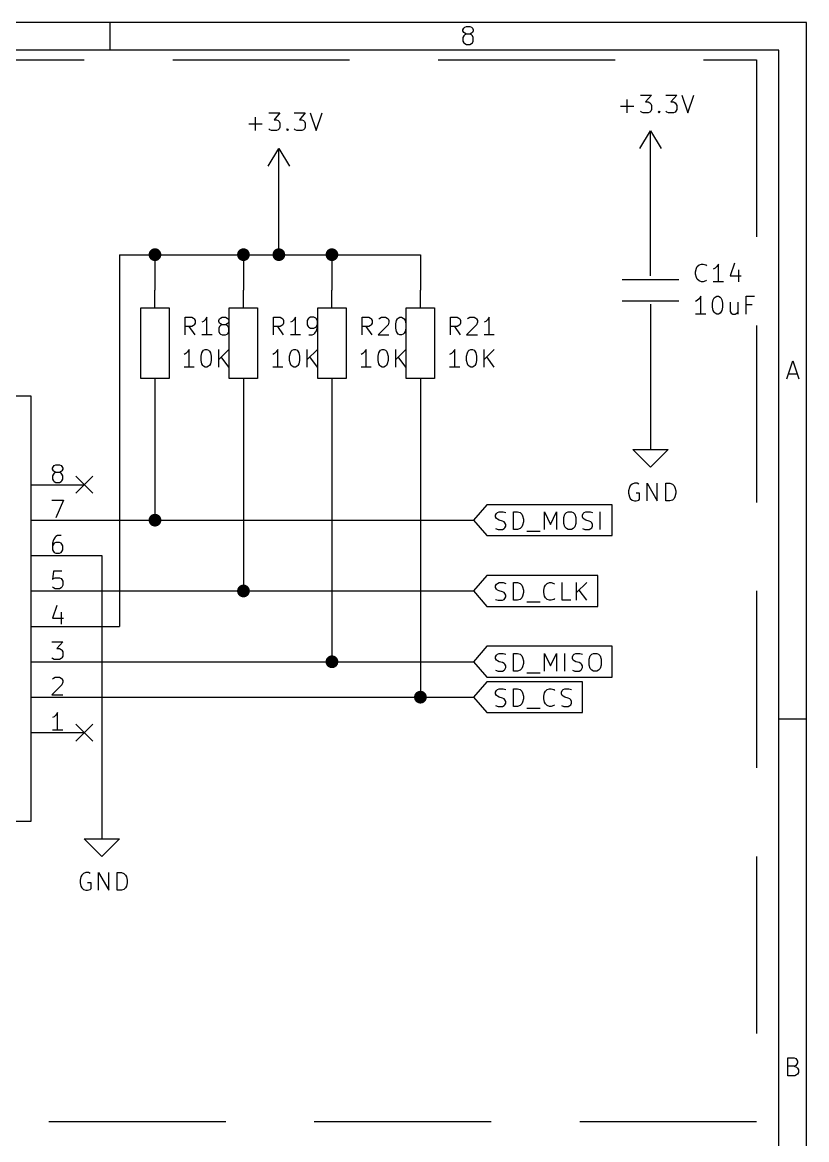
# Model space of a CAD drawing. Extents: x 0.4 to 16.1, y -11.3 to -0.4.
# Drawn here: x 13.925 to 16.141, y -3.55 to -0.394 of the extents above; entities that cross this region are included whole.
import ezdxf

# ---------------------------------------------------------------- set-up
doc = ezdxf.new("R2010")
doc.units = 0
doc.header["$MEASUREMENT"] = 0
doc.linetypes.add('DASHED', pattern=[0.75, 0.5, -0.25])
for name, color, linetype in [('BLUE4', 5, 'CONTINUOUS'), ('BROWN2', 54, 'CONTINUOUS'), ('CYAN2', 4, 'CONTINUOUS'), ('MAGENTA2', 6, 'CONTINUOUS'), ('MAGENTA3', 221, 'CONTINUOUS'), ('RED3', 11, 'CONTINUOUS')]:
    doc.layers.add(name, color=color, linetype=linetype)

msp = doc.modelspace()

# ---------------------------------------------------------------- linework, layer by layer
at = {"layer": 'BLUE4', "linetype": 'CONTINUOUS'}
for p, q in [((14.0107, -1.65314), (14.0131, -1.64838)), ((14.0107, -1.65552), (14.0107, -1.65314)), ((14.0131, -1.66028), (14.0107, -1.65552)), ((14.0131, -1.66981), (14.0107, -1.67457)), ((14.0131, -1.64838), (14.0155, -1.646)), ((14.0155, -1.66267), (14.0131, -1.66028)), ((14.0155, -1.66743), (14.0131, -1.66981)), ((14.0155, -1.646), (14.0202, -1.64362)), ((14.0202, -1.66505), (14.0155, -1.66267)), ((14.0202, -1.66505), (14.0155, -1.66743)), ((14.0202, -1.64362), (14.0298, -1.64362)), ((14.0298, -1.66505), (14.0202, -1.66505)), ((14.0298, -1.64362), (14.0345, -1.646)), ((14.0345, -1.66267), (14.0298, -1.66505)), ((14.0345, -1.66743), (14.0298, -1.66505)), ((14.0345, -1.646), (14.0369, -1.64838)), ((14.0369, -1.66028), (14.0345, -1.66267)), ((14.0369, -1.66981), (14.0345, -1.66743)), ((14.0369, -1.64838), (14.0393, -1.65314)), ((14.0393, -1.65552), (14.0369, -1.66028)), ((14.0393, -1.67457), (14.0369, -1.66981)), ((14.0393, -1.65314), (14.0393, -1.65552)), ((14.0107, -1.67457), (14.0107, -1.68409)), ((14.0107, -1.68409), (14.0131, -1.68885)), ((14.0131, -1.68885), (14.0155, -1.69124)), ((14.0155, -1.69124), (14.0202, -1.69362)), ((14.0202, -1.69362), (14.0298, -1.69362)), ((14.0298, -1.69362), (14.0345, -1.69124)), ((14.0345, -1.69124), (14.0369, -1.68885)), ((14.0369, -1.68885), (14.0393, -1.68409)), ((14.0393, -1.68409), (14.0393, -1.67457)), ((14.0083, -1.74362), (14.0417, -1.74362)), ((14.0417, -1.74362), (14.0202, -1.79362)), ((14.0131, -1.85552), (14.0107, -1.86505)), ((14.0179, -1.84838), (14.0131, -1.85552)), ((14.0202, -1.846), (14.0179, -1.84838)), ((14.025, -1.84362), (14.0202, -1.846)), ((14.0345, -1.84362), (14.025, -1.84362)), ((14.0107, -1.86505), (14.0107, -1.88409)), ((14.0131, -1.86743), (14.0107, -1.87219)), ((14.0107, -1.88409), (14.0131, -1.88885)), ((14.0155, -1.86505), (14.0131, -1.86743)), ((14.0131, -1.88885), (14.0155, -1.89124)), ((14.0202, -1.86267), (14.0155, -1.86505)), ((14.0155, -1.89124), (14.0202, -1.89362)), ((14.0298, -1.86267), (14.0202, -1.86267)), ((14.0202, -1.89362), (14.0298, -1.89362)), ((14.0345, -1.86505), (14.0298, -1.86267)), ((14.0298, -1.89362), (14.0345, -1.89124)), ((14.0369, -1.86743), (14.0345, -1.86505)), ((14.0345, -1.89124), (14.0369, -1.88885)), ((14.0393, -1.87219), (14.0369, -1.86743)), ((14.0369, -1.88885), (14.0393, -1.88409)), ((14.0393, -1.88409), (14.0393, -1.87219)), ((14.0131, -1.94362), (14.0107, -1.96743)), ((14.0369, -1.94362), (14.0131, -1.94362)), ((14.0107, -1.96743), (14.0131, -1.96505)), ((14.0131, -1.96505), (14.0179, -1.96267)), ((14.0179, -1.96267), (14.0298, -1.96267)), ((14.0298, -1.96267), (14.0345, -1.96505)), ((14.0345, -1.96505), (14.0369, -1.96743)), ((14.0369, -1.96743), (14.0393, -1.97219)), ((14.0393, -1.98409), (14.0369, -1.98885)), ((14.0393, -1.97219), (14.0393, -1.98409)), ((14.0131, -1.99124), (14.0107, -1.98885)), ((14.0179, -1.99362), (14.0131, -1.99124)), ((14.0298, -1.99362), (14.0179, -1.99362)), ((14.0345, -1.99124), (14.0298, -1.99362)), ((14.0369, -1.98885), (14.0345, -1.99124)), ((14.0226, -2.04124), (14.0107, -2.07695)), ((14.0107, -2.07695), (14.0417, -2.07695)), ((14.0345, -2.06028), (14.0345, -2.09362)), ((14.0083, -2.14362), (14.0393, -2.14362)), ((14.0393, -2.14362), (14.0226, -2.16267)), ((14.0226, -2.16267), (14.0298, -2.16267)), ((14.0298, -2.16267), (14.0345, -2.16505)), ((14.0345, -2.16505), (14.0369, -2.16743)), ((14.0369, -2.16743), (14.0393, -2.17219)), ((14.0393, -2.17219), (14.0393, -2.18409)), ((14.0107, -2.19124), (14.0083, -2.18885)), ((14.0155, -2.19362), (14.0107, -2.19124)), ((14.0298, -2.19362), (14.0155, -2.19362)), ((14.0345, -2.19124), (14.0298, -2.19362)), ((14.0369, -2.18885), (14.0345, -2.19124)), ((14.0393, -2.18409), (14.0369, -2.18885)), ((14.0369, -2.26505), (14.0083, -2.29362)), ((14.0107, -2.24838), (14.0131, -2.246)), ((14.0131, -2.246), (14.0179, -2.24362)), ((14.0179, -2.24362), (14.0298, -2.24362)), ((14.0298, -2.24362), (14.0345, -2.246)), ((14.0345, -2.246), (14.0369, -2.24838)), ((14.0369, -2.24838), (14.0393, -2.25314)), ((14.0393, -2.2579), (14.0369, -2.26505)), ((14.0393, -2.25314), (14.0393, -2.2579)), ((14.0083, -2.29362), (14.0393, -2.29362)), ((14.0155, -2.35552), (14.0107, -2.3579)), ((14.0202, -2.35076), (14.0155, -2.35552)), ((14.025, -2.34362), (14.0202, -2.35076)), ((14.025, -2.39362), (14.025, -2.34362)), ((14.0393, -2.39362), (14.0107, -2.39362))]:
    msp.add_line(p, q, dxfattribs=at)
at = {"layer": 'BROWN2', "linetype": 'CONTINUOUS'}
for p, q in [((16.1413, -0.3937), (0.3937, -0.3937)), ((14.1732, -0.47244), (14.1732, -0.3937)), ((15.1702, -0.41479), (15.1726, -0.40992)), ((15.1726, -0.40992), (15.1751, -0.40748)), ((15.1751, -0.40748), (15.1799, -0.40504)), ((15.1799, -0.40504), (15.1897, -0.40504)), ((15.1897, -0.40504), (15.1946, -0.40748)), ((15.1946, -0.40748), (15.197, -0.40992)), ((15.197, -0.40992), (15.1994, -0.41479)), ((16.1413, -11.2993), (16.1413, -0.3937)), ((15.1702, -0.41723), (15.1702, -0.41479)), ((15.1726, -0.4221), (15.1702, -0.41723)), ((15.1726, -0.43185), (15.1702, -0.43672)), ((15.1702, -0.43672), (15.1702, -0.44647)), ((15.1751, -0.42454), (15.1726, -0.4221)), ((15.1751, -0.42941), (15.1726, -0.43185)), ((15.1799, -0.42698), (15.1751, -0.42454)), ((15.1799, -0.42698), (15.1751, -0.42941)), ((15.1897, -0.42698), (15.1799, -0.42698)), ((15.1946, -0.42454), (15.1897, -0.42698)), ((15.1946, -0.42941), (15.1897, -0.42698)), ((15.197, -0.4221), (15.1946, -0.42454)), ((15.197, -0.43185), (15.1946, -0.42941)), ((15.1994, -0.41723), (15.197, -0.4221)), ((15.1994, -0.43672), (15.197, -0.43185)), ((15.1994, -0.41479), (15.1994, -0.41723)), ((15.1994, -0.44647), (15.1994, -0.43672)), ((16.0626, -0.47244), (0.47244, -0.47244)), ((15.1702, -0.44647), (15.1726, -0.45135)), ((15.1726, -0.45135), (15.1751, -0.45378)), ((15.1751, -0.45378), (15.1799, -0.45622)), ((15.1799, -0.45622), (15.1897, -0.45622)), ((15.1897, -0.45622), (15.1946, -0.45378)), ((15.1946, -0.45378), (15.197, -0.45135)), ((15.197, -0.45135), (15.1994, -0.44647)), ((16.0626, -11.2206), (16.0626, -0.47244)), ((15.67, -0.75), (15.7, -0.7)), ((15.7, -0.8), (15.7, -0.7)), ((15.7, -0.7), (15.73, -0.75)), ((14.62, -0.8), (14.65, -0.75)), ((14.65, -0.85), (14.65, -0.75)), ((14.65, -0.75), (14.68, -0.8)), ((15.7, -1.11), (15.7, -1)), ((15.62, -1.12), (15.78, -1.12)), ((14.3, -1.2), (14.3, -1.15)), ((14.55, -1.2), (14.55, -1.15)), ((14.8, -1.2), (14.8, -1.15)), ((15.05, -1.2), (15.05, -1.15)), ((15.62, -1.18), (15.78, -1.18)), ((15.7, -1.19), (15.7, -1.3)), ((14.26, -1.4), (14.26, -1.2)), ((14.26, -1.2), (14.34, -1.2)), ((14.34, -1.2), (14.34, -1.4)), ((14.51, -1.4), (14.51, -1.2)), ((14.51, -1.2), (14.59, -1.2)), ((14.59, -1.2), (14.59, -1.4)), ((14.76, -1.4), (14.76, -1.2)), ((14.76, -1.2), (14.84, -1.2)), ((14.84, -1.2), (14.84, -1.4)), ((15.01, -1.4), (15.01, -1.2)), ((15.01, -1.2), (15.09, -1.2)), ((15.09, -1.2), (15.09, -1.4)), ((16.0849, -1.4011), (16.1019, -1.34992)), ((16.1019, -1.34992), (16.119, -1.4011)), ((16.0897, -1.38648), (16.1141, -1.38648)), ((14.34, -1.4), (14.26, -1.4)), ((14.3, -1.4), (14.3, -1.45)), ((14.59, -1.4), (14.51, -1.4)), ((14.55, -1.4), (14.55, -1.45)), ((14.84, -1.4), (14.76, -1.4)), ((14.8, -1.4), (14.8, -1.45)), ((15.09, -1.4), (15.01, -1.4)), ((15.05, -1.4), (15.05, -1.45)), ((13.95, -1.45), (12.55, -1.45)), ((13.95, -2.65), (13.95, -1.45)), ((15.7, -1.55), (15.7, -1.6)), ((15.7, -1.65), (15.65, -1.6)), ((15.65, -1.6), (15.7, -1.6)), ((15.7, -1.6), (15.75, -1.6)), ((15.75, -1.6), (15.7, -1.65)), ((13.95, -1.7), (14.1, -1.7)), ((15.2375, -1.75624), (15.2, -1.8)), ((15.5917, -1.75624), (15.2375, -1.75624)), ((15.5917, -1.8), (15.5917, -1.75624)), ((15.2626, -1.78572), (15.265, -1.78095)), ((15.2626, -1.79048), (15.2626, -1.78572)), ((15.265, -1.79524), (15.2626, -1.79048)), ((15.265, -1.78095), (15.2674, -1.77857)), ((15.2674, -1.79762), (15.265, -1.79524)), ((15.2674, -1.77857), (15.2722, -1.77619)), ((15.2722, -1.8), (15.2674, -1.79762)), ((15.2722, -1.77619), (15.2841, -1.77619)), ((15.2841, -1.77619), (15.2912, -1.77857)), ((15.3126, -1.82619), (15.3126, -1.77619)), ((15.3126, -1.77619), (15.3246, -1.77619)), ((15.3246, -1.77619), (15.3317, -1.77857)), ((15.3317, -1.77857), (15.3365, -1.78333)), ((15.3365, -1.78333), (15.3388, -1.7881)), ((15.3388, -1.7881), (15.3412, -1.79762)), ((15.3412, -1.79762), (15.3412, -1.80476)), ((15.4007, -1.82619), (15.4007, -1.77619)), ((15.4007, -1.77619), (15.4174, -1.81191)), ((15.4174, -1.81191), (15.4341, -1.77619)), ((15.4341, -1.77619), (15.4341, -1.82619)), ((15.4555, -1.79286), (15.4579, -1.78333)), ((15.4555, -1.80952), (15.4555, -1.79286)), ((15.4579, -1.78333), (15.4626, -1.77857)), ((15.4626, -1.77857), (15.4674, -1.77619)), ((15.4674, -1.77619), (15.4769, -1.77619)), ((15.4769, -1.77619), (15.4817, -1.77857)), ((15.4817, -1.77857), (15.4865, -1.78333)), ((15.4865, -1.78333), (15.4888, -1.79286)), ((15.4888, -1.79286), (15.4888, -1.80952)), ((15.5079, -1.78572), (15.5103, -1.78095)), ((15.5079, -1.79048), (15.5079, -1.78572)), ((15.5103, -1.79524), (15.5079, -1.79048)), ((15.5103, -1.78095), (15.5126, -1.77857)), ((15.5126, -1.79762), (15.5103, -1.79524)), ((15.5126, -1.77857), (15.5174, -1.77619)), ((15.5174, -1.8), (15.5126, -1.79762)), ((15.5174, -1.77619), (15.5293, -1.77619)), ((15.5293, -1.77619), (15.5365, -1.77857)), ((15.5579, -1.82619), (15.5579, -1.77619)), ((13.95, -1.8), (14.1, -1.8)), ((15.2, -1.8), (15.2375, -1.84376)), ((15.2626, -1.82381), (15.2698, -1.82619)), ((15.2698, -1.82619), (15.2817, -1.82619)), ((15.2817, -1.80238), (15.2722, -1.8)), ((15.2865, -1.80476), (15.2817, -1.80238)), ((15.2817, -1.82619), (15.2865, -1.82381)), ((15.2888, -1.80715), (15.2865, -1.80476)), ((15.2865, -1.82381), (15.2888, -1.82143)), ((15.2912, -1.81191), (15.2888, -1.80715)), ((15.2888, -1.82143), (15.2912, -1.81667)), ((15.2912, -1.81667), (15.2912, -1.81191)), ((15.3246, -1.82619), (15.3126, -1.82619)), ((15.3317, -1.82381), (15.3246, -1.82619)), ((15.3365, -1.81905), (15.3317, -1.82381)), ((15.3388, -1.81429), (15.3365, -1.81905)), ((15.3412, -1.80476), (15.3388, -1.81429)), ((15.4579, -1.81905), (15.4555, -1.80952)), ((15.4626, -1.82381), (15.4579, -1.81905)), ((15.4674, -1.82619), (15.4626, -1.82381)), ((15.4769, -1.82619), (15.4674, -1.82619)), ((15.4817, -1.82381), (15.4769, -1.82619)), ((15.4865, -1.81905), (15.4817, -1.82381)), ((15.4888, -1.80952), (15.4865, -1.81905)), ((15.5079, -1.82381), (15.515, -1.82619)), ((15.515, -1.82619), (15.5269, -1.82619)), ((15.5269, -1.80238), (15.5174, -1.8)), ((15.5317, -1.80476), (15.5269, -1.80238)), ((15.5269, -1.82619), (15.5317, -1.82381)), ((15.5341, -1.80715), (15.5317, -1.80476)), ((15.5317, -1.82381), (15.5341, -1.82143)), ((15.5365, -1.81191), (15.5341, -1.80715)), ((15.5341, -1.82143), (15.5365, -1.81667)), ((15.5365, -1.81667), (15.5365, -1.81191)), ((15.5917, -1.84376), (15.5917, -1.8)), ((15.2375, -1.84376), (15.5917, -1.84376)), ((15.3507, -1.83095), (15.3888, -1.83095)), ((13.95, -1.9), (14.1, -1.9)), ((15.2375, -1.95624), (15.2, -2)), ((15.5512, -1.95624), (15.2375, -1.95624)), ((15.5512, -2), (15.5512, -1.95624)), ((15.2626, -1.98572), (15.265, -1.98095)), ((15.2626, -1.99048), (15.2626, -1.98572)), ((15.265, -1.98095), (15.2674, -1.97857)), ((15.2674, -1.97857), (15.2722, -1.97619)), ((15.2722, -1.97619), (15.2841, -1.97619)), ((15.2841, -1.97619), (15.2912, -1.97857)), ((15.3126, -2.02619), (15.3126, -1.97619)), ((15.3126, -1.97619), (15.3246, -1.97619)), ((15.3246, -1.97619), (15.3317, -1.97857)), ((15.3317, -1.97857), (15.3365, -1.98333)), ((15.3365, -1.98333), (15.3388, -1.9881)), ((15.3388, -1.9881), (15.3412, -1.99762)), ((15.3984, -1.99762), (15.4007, -1.9881)), ((15.4007, -1.9881), (15.4031, -1.98333)), ((15.4031, -1.98333), (15.4079, -1.97857)), ((15.4079, -1.97857), (15.415, -1.97619)), ((15.415, -1.97619), (15.4198, -1.97619)), ((15.4198, -1.97619), (15.4269, -1.97857)), ((15.4269, -1.97857), (15.4293, -1.98095)), ((15.4507, -2.02619), (15.4507, -1.97619)), ((15.4912, -2.02619), (15.4912, -1.97619)), ((15.5198, -1.97619), (15.4912, -2.00476)), ((13.95, -2), (14.1, -2)), ((15.2, -2), (15.2375, -2.04376)), ((15.265, -1.99524), (15.2626, -1.99048)), ((15.2674, -1.99762), (15.265, -1.99524)), ((15.2722, -2), (15.2674, -1.99762)), ((15.2817, -2.00238), (15.2722, -2)), ((15.2865, -2.00476), (15.2817, -2.00238)), ((15.2888, -2.00715), (15.2865, -2.00476)), ((15.2912, -2.01191), (15.2888, -2.00715)), ((15.2888, -2.02143), (15.2912, -2.01667)), ((15.2912, -2.01667), (15.2912, -2.01191)), ((15.3365, -2.01905), (15.3317, -2.02381)), ((15.3388, -2.01429), (15.3365, -2.01905)), ((15.3412, -2.00476), (15.3388, -2.01429)), ((15.3412, -1.99762), (15.3412, -2.00476)), ((15.3984, -2.00476), (15.3984, -1.99762)), ((15.4007, -2.01429), (15.3984, -2.00476)), ((15.4031, -2.01905), (15.4007, -2.01429)), ((15.4079, -2.02381), (15.4031, -2.01905)), ((15.5198, -2.02619), (15.4984, -1.99762)), ((15.5512, -2.04376), (15.5512, -2)), ((15.2375, -2.04376), (15.5512, -2.04376)), ((15.2626, -2.02381), (15.2698, -2.02619)), ((15.2698, -2.02619), (15.2817, -2.02619)), ((15.2817, -2.02619), (15.2865, -2.02381)), ((15.2865, -2.02381), (15.2888, -2.02143)), ((15.3246, -2.02619), (15.3126, -2.02619)), ((15.3317, -2.02381), (15.3246, -2.02619)), ((15.3507, -2.03095), (15.3888, -2.03095)), ((15.415, -2.02619), (15.4079, -2.02381)), ((15.4198, -2.02619), (15.415, -2.02619)), ((15.4269, -2.02381), (15.4198, -2.02619)), ((15.4293, -2.02143), (15.4269, -2.02381)), ((15.4746, -2.02619), (15.4507, -2.02619)), ((13.95, -2.1), (14.1, -2.1)), ((15.2375, -2.15624), (15.2, -2.2)), ((15.5917, -2.15624), (15.2375, -2.15624)), ((15.2674, -2.17857), (15.2722, -2.17619)), ((15.2722, -2.17619), (15.2841, -2.17619)), ((15.2841, -2.17619), (15.2912, -2.17857)), ((15.3126, -2.22619), (15.3126, -2.17619)), ((15.3126, -2.17619), (15.3246, -2.17619)), ((15.3246, -2.17619), (15.3317, -2.17857)), ((15.4007, -2.22619), (15.4007, -2.17619)), ((15.4007, -2.17619), (15.4174, -2.21191)), ((15.4174, -2.21191), (15.4341, -2.17619)), ((15.4341, -2.17619), (15.4341, -2.22619)), ((15.4579, -2.22619), (15.4579, -2.17619)), ((15.4841, -2.17857), (15.4888, -2.17619)), ((15.4888, -2.17619), (15.5007, -2.17619)), ((15.5007, -2.17619), (15.5079, -2.17857)), ((15.5341, -2.17857), (15.5388, -2.17619)), ((15.5388, -2.17619), (15.5484, -2.17619)), ((15.5484, -2.17619), (15.5531, -2.17857)), ((15.5917, -2.2), (15.5917, -2.15624)), ((13.95, -2.2), (14.1, -2.2)), ((15.2, -2.2), (15.2375, -2.24376)), ((15.2626, -2.18572), (15.265, -2.18095)), ((15.2626, -2.19048), (15.2626, -2.18572)), ((15.265, -2.19524), (15.2626, -2.19048)), ((15.265, -2.18095), (15.2674, -2.17857)), ((15.2674, -2.19762), (15.265, -2.19524)), ((15.2722, -2.2), (15.2674, -2.19762)), ((15.2817, -2.20238), (15.2722, -2.2)), ((15.2865, -2.20476), (15.2817, -2.20238)), ((15.2888, -2.20715), (15.2865, -2.20476)), ((15.2912, -2.21191), (15.2888, -2.20715)), ((15.3317, -2.17857), (15.3365, -2.18333)), ((15.3365, -2.18333), (15.3388, -2.1881)), ((15.3388, -2.1881), (15.3412, -2.19762)), ((15.3412, -2.20476), (15.3388, -2.21429)), ((15.3412, -2.19762), (15.3412, -2.20476)), ((15.4793, -2.18572), (15.4817, -2.18095)), ((15.4793, -2.19048), (15.4793, -2.18572)), ((15.4817, -2.19524), (15.4793, -2.19048)), ((15.4817, -2.18095), (15.4841, -2.17857)), ((15.4841, -2.19762), (15.4817, -2.19524)), ((15.4888, -2.2), (15.4841, -2.19762)), ((15.4984, -2.20238), (15.4888, -2.2)), ((15.5031, -2.20476), (15.4984, -2.20238)), ((15.5055, -2.20715), (15.5031, -2.20476)), ((15.5079, -2.21191), (15.5055, -2.20715)), ((15.5269, -2.19286), (15.5293, -2.18333)), ((15.5269, -2.20952), (15.5269, -2.19286)), ((15.5293, -2.18333), (15.5341, -2.17857)), ((15.5531, -2.17857), (15.5579, -2.18333)), ((15.5579, -2.18333), (15.5603, -2.19286)), ((15.5603, -2.19286), (15.5603, -2.20952)), ((15.5917, -2.24376), (15.5917, -2.2)), ((15.2626, -2.22381), (15.2698, -2.22619)), ((15.2698, -2.22619), (15.2817, -2.22619)), ((15.2817, -2.22619), (15.2865, -2.22381)), ((15.2865, -2.22381), (15.2888, -2.22143)), ((15.2888, -2.22143), (15.2912, -2.21667)), ((15.2912, -2.21667), (15.2912, -2.21191)), ((15.3246, -2.22619), (15.3126, -2.22619)), ((15.3317, -2.22381), (15.3246, -2.22619)), ((15.3365, -2.21905), (15.3317, -2.22381)), ((15.3388, -2.21429), (15.3365, -2.21905)), ((15.3507, -2.23095), (15.3888, -2.23095)), ((15.4793, -2.22381), (15.4865, -2.22619)), ((15.4865, -2.22619), (15.4984, -2.22619)), ((15.4984, -2.22619), (15.5031, -2.22381)), ((15.5031, -2.22381), (15.5055, -2.22143)), ((15.5055, -2.22143), (15.5079, -2.21667)), ((15.5079, -2.21667), (15.5079, -2.21191)), ((15.5293, -2.21905), (15.5269, -2.20952)), ((15.5341, -2.22381), (15.5293, -2.21905)), ((15.5388, -2.22619), (15.5341, -2.22381)), ((15.5484, -2.22619), (15.5388, -2.22619)), ((15.5531, -2.22381), (15.5484, -2.22619)), ((15.5579, -2.21905), (15.5531, -2.22381)), ((15.5603, -2.20952), (15.5579, -2.21905)), ((15.2375, -2.25624), (15.2, -2.3)), ((15.2375, -2.24376), (15.5917, -2.24376)), ((15.5084, -2.25624), (15.2375, -2.25624)), ((15.5084, -2.3), (15.5084, -2.25624)), ((13.95, -2.3), (14.1, -2.3)), ((15.2, -2.3), (15.2375, -2.34376)), ((15.2626, -2.28572), (15.265, -2.28095)), ((15.2626, -2.29048), (15.2626, -2.28572)), ((15.265, -2.29524), (15.2626, -2.29048)), ((15.265, -2.28095), (15.2674, -2.27857)), ((15.2674, -2.29762), (15.265, -2.29524)), ((15.2674, -2.27857), (15.2722, -2.27619)), ((15.2722, -2.3), (15.2674, -2.29762)), ((15.2722, -2.27619), (15.2841, -2.27619)), ((15.2817, -2.30238), (15.2722, -2.3)), ((15.2865, -2.30476), (15.2817, -2.30238)), ((15.2841, -2.27619), (15.2912, -2.27857)), ((15.3126, -2.32619), (15.3126, -2.27619)), ((15.3126, -2.27619), (15.3246, -2.27619)), ((15.3246, -2.27619), (15.3317, -2.27857)), ((15.3317, -2.27857), (15.3365, -2.28333)), ((15.3365, -2.28333), (15.3388, -2.2881)), ((15.3388, -2.2881), (15.3412, -2.29762)), ((15.3412, -2.29762), (15.3412, -2.30476)), ((15.3984, -2.29762), (15.4007, -2.2881)), ((15.3984, -2.30476), (15.3984, -2.29762)), ((15.4007, -2.2881), (15.4031, -2.28333)), ((15.4031, -2.28333), (15.4079, -2.27857)), ((15.4079, -2.27857), (15.415, -2.27619)), ((15.415, -2.27619), (15.4198, -2.27619)), ((15.4198, -2.27619), (15.4269, -2.27857)), ((15.4269, -2.27857), (15.4293, -2.28095)), ((15.4484, -2.28572), (15.4507, -2.28095)), ((15.4484, -2.29048), (15.4484, -2.28572)), ((15.4507, -2.29524), (15.4484, -2.29048)), ((15.4507, -2.28095), (15.4531, -2.27857)), ((15.4531, -2.29762), (15.4507, -2.29524)), ((15.4531, -2.27857), (15.4579, -2.27619)), ((15.4579, -2.3), (15.4531, -2.29762)), ((15.4579, -2.27619), (15.4698, -2.27619)), ((15.4674, -2.30238), (15.4579, -2.3)), ((15.4722, -2.30476), (15.4674, -2.30238)), ((15.4698, -2.27619), (15.4769, -2.27857)), ((15.5084, -2.34376), (15.5084, -2.3)), ((15.2626, -2.32381), (15.2698, -2.32619)), ((15.2698, -2.32619), (15.2817, -2.32619)), ((15.2817, -2.32619), (15.2865, -2.32381)), ((15.2888, -2.30715), (15.2865, -2.30476)), ((15.2865, -2.32381), (15.2888, -2.32143)), ((15.2912, -2.31191), (15.2888, -2.30715)), ((15.2888, -2.32143), (15.2912, -2.31667)), ((15.2912, -2.31667), (15.2912, -2.31191)), ((15.3246, -2.32619), (15.3126, -2.32619)), ((15.3317, -2.32381), (15.3246, -2.32619)), ((15.3365, -2.31905), (15.3317, -2.32381)), ((15.3388, -2.31429), (15.3365, -2.31905)), ((15.3412, -2.30476), (15.3388, -2.31429)), ((15.3507, -2.33095), (15.3888, -2.33095)), ((15.4007, -2.31429), (15.3984, -2.30476)), ((15.4031, -2.31905), (15.4007, -2.31429)), ((15.4079, -2.32381), (15.4031, -2.31905)), ((15.415, -2.32619), (15.4079, -2.32381)), ((15.4198, -2.32619), (15.415, -2.32619)), ((15.4269, -2.32381), (15.4198, -2.32619)), ((15.4293, -2.32143), (15.4269, -2.32381)), ((15.4484, -2.32381), (15.4555, -2.32619)), ((15.4555, -2.32619), (15.4674, -2.32619)), ((15.4674, -2.32619), (15.4722, -2.32381)), ((15.4746, -2.30715), (15.4722, -2.30476)), ((15.4722, -2.32381), (15.4746, -2.32143)), ((15.4769, -2.31191), (15.4746, -2.30715)), ((15.4746, -2.32143), (15.4769, -2.31667)), ((15.4769, -2.31667), (15.4769, -2.31191)), ((15.2375, -2.34376), (15.5084, -2.34376)), ((16.1413, -2.3622), (16.0626, -2.3622)), ((13.95, -2.4), (14.1, -2.4)), ((12.55, -2.65), (13.95, -2.65)), ((14.15, -2.65), (14.15, -2.7)), ((14.15, -2.75), (14.1, -2.7)), ((14.1, -2.7), (14.15, -2.7)), ((14.15, -2.7), (14.2, -2.7)), ((14.2, -2.7), (14.15, -2.75)), ((16.0885, -3.36961), (16.0885, -3.31843)), ((16.0885, -3.31843), (16.1056, -3.31843)), ((16.1056, -3.3428), (16.0885, -3.3428)), ((16.1056, -3.31843), (16.1105, -3.32087)), ((16.1105, -3.34036), (16.1056, -3.3428)), ((16.1056, -3.3428), (16.1129, -3.34524)), ((16.1105, -3.32087), (16.1129, -3.3233)), ((16.1129, -3.33793), (16.1105, -3.34036)), ((16.1129, -3.3233), (16.1153, -3.32818)), ((16.1153, -3.33305), (16.1129, -3.33793)), ((16.1129, -3.34524), (16.1153, -3.34767)), ((16.1153, -3.32818), (16.1153, -3.33305)), ((16.108, -3.36961), (16.0885, -3.36961)), ((16.1129, -3.36717), (16.108, -3.36961)), ((16.1153, -3.36473), (16.1129, -3.36717)), ((16.1153, -3.34767), (16.1178, -3.35255)), ((16.1178, -3.35986), (16.1153, -3.36473)), ((16.1178, -3.35255), (16.1178, -3.35986))]:
    msp.add_line(p, q, dxfattribs=at)
at = {"layer": 'CYAN2', "linetype": 'CONTINUOUS'}
for p, q in [((14.076, -1.676), (14.124, -1.724)), ((14.124, -1.676), (14.076, -1.724)), ((14.076, -2.376), (14.124, -2.424)), ((14.124, -2.376), (14.076, -2.424))]:
    msp.add_line(p, q, dxfattribs=at)
at = {"layer": 'MAGENTA2', "linetype": 'CONTINUOUS'}
for p, q in [((15.6721, -0.59962), (15.7031, -0.59962)), ((15.7031, -0.59962), (15.6864, -0.61867)), ((15.7436, -0.59962), (15.7745, -0.59962)), ((15.7745, -0.59962), (15.7579, -0.61867)), ((15.7888, -0.59962), (15.8055, -0.64962)), ((15.8055, -0.64962), (15.8221, -0.59962)), ((15.615, -0.63057), (15.6531, -0.63057)), ((15.634, -0.64962), (15.634, -0.61152)), ((15.6864, -0.61867), (15.6936, -0.61867)), ((15.6936, -0.61867), (15.6983, -0.62105)), ((15.6983, -0.62105), (15.7007, -0.62343)), ((15.7007, -0.62343), (15.7031, -0.62819)), ((15.7031, -0.62819), (15.7031, -0.64009)), ((15.7579, -0.61867), (15.765, -0.61867)), ((15.765, -0.61867), (15.7698, -0.62105)), ((15.7698, -0.62105), (15.7721, -0.62343)), ((15.7721, -0.62343), (15.7745, -0.62819)), ((15.7745, -0.62819), (15.7745, -0.64009)), ((14.584, -0.69962), (14.584, -0.66152)), ((14.6221, -0.64962), (14.6531, -0.64962)), ((14.6531, -0.64962), (14.6364, -0.66866)), ((14.6936, -0.64962), (14.7245, -0.64962)), ((14.7245, -0.64962), (14.7079, -0.66866)), ((14.7388, -0.64962), (14.7555, -0.69962)), ((14.7555, -0.69962), (14.7721, -0.64962)), ((15.6745, -0.64724), (15.6721, -0.64485)), ((15.6793, -0.64962), (15.6745, -0.64724)), ((15.6936, -0.64962), (15.6793, -0.64962)), ((15.6983, -0.64724), (15.6936, -0.64962)), ((15.7007, -0.64485), (15.6983, -0.64724)), ((15.7031, -0.64009), (15.7007, -0.64485)), ((15.7221, -0.64724), (15.7245, -0.64485)), ((15.7245, -0.64962), (15.7221, -0.64724)), ((15.7245, -0.64485), (15.7269, -0.64724)), ((15.7245, -0.64485), (15.7245, -0.64962)), ((15.7269, -0.64724), (15.7245, -0.64962)), ((15.7459, -0.64724), (15.7436, -0.64485)), ((15.7507, -0.64962), (15.7459, -0.64724)), ((15.765, -0.64962), (15.7507, -0.64962)), ((15.7698, -0.64724), (15.765, -0.64962)), ((15.7721, -0.64485), (15.7698, -0.64724)), ((15.7745, -0.64009), (15.7721, -0.64485)), ((14.565, -0.68057), (14.6031, -0.68057)), ((14.6364, -0.66866), (14.6436, -0.66866)), ((14.6436, -0.66866), (14.6483, -0.67105)), ((14.6483, -0.67105), (14.6507, -0.67343)), ((14.6507, -0.67343), (14.6531, -0.67819)), ((14.6531, -0.69009), (14.6507, -0.69485)), ((14.6531, -0.67819), (14.6531, -0.69009)), ((14.7079, -0.66866), (14.715, -0.66866)), ((14.715, -0.66866), (14.7198, -0.67105)), ((14.7198, -0.67105), (14.7221, -0.67343)), ((14.7221, -0.67343), (14.7245, -0.67819)), ((14.7245, -0.69009), (14.7221, -0.69485)), ((14.7245, -0.67819), (14.7245, -0.69009)), ((14.6245, -0.69724), (14.6221, -0.69485)), ((14.6293, -0.69962), (14.6245, -0.69724)), ((14.6436, -0.69962), (14.6293, -0.69962)), ((14.6483, -0.69724), (14.6436, -0.69962)), ((14.6507, -0.69485), (14.6483, -0.69724)), ((14.6721, -0.69724), (14.6745, -0.69485)), ((14.6745, -0.69962), (14.6721, -0.69724)), ((14.6745, -0.69485), (14.6769, -0.69724)), ((14.6745, -0.69485), (14.6745, -0.69962)), ((14.6769, -0.69724), (14.6745, -0.69962)), ((14.6959, -0.69724), (14.6936, -0.69485)), ((14.7007, -0.69962), (14.6959, -0.69724)), ((14.715, -0.69962), (14.7007, -0.69962)), ((14.7198, -0.69724), (14.715, -0.69962)), ((14.7221, -0.69485), (14.7198, -0.69724)), ((15.8276, -1.09805), (15.83, -1.08852)), ((15.8276, -1.10519), (15.8276, -1.09805)), ((15.83, -1.08852), (15.8324, -1.08376)), ((15.8324, -1.08376), (15.8372, -1.079)), ((15.8372, -1.079), (15.8443, -1.07662)), ((15.8443, -1.07662), (15.8491, -1.07662)), ((15.8491, -1.07662), (15.8562, -1.079)), ((15.8562, -1.079), (15.8586, -1.08138)), ((15.8824, -1.08852), (15.8776, -1.0909)), ((15.8872, -1.08376), (15.8824, -1.08852)), ((15.8919, -1.07662), (15.8872, -1.08376)), ((15.8919, -1.12662), (15.8919, -1.07662)), ((15.9372, -1.07424), (15.9253, -1.10995)), ((15.9491, -1.09328), (15.9491, -1.12662)), ((15.83, -1.11471), (15.8276, -1.10519)), ((15.8324, -1.11947), (15.83, -1.11471)), ((15.8372, -1.12424), (15.8324, -1.11947)), ((15.8443, -1.12662), (15.8372, -1.12424)), ((15.8491, -1.12662), (15.8443, -1.12662)), ((15.8562, -1.12424), (15.8491, -1.12662)), ((15.8586, -1.12185), (15.8562, -1.12424)), ((15.9062, -1.12662), (15.8776, -1.12662)), ((15.9253, -1.10995), (15.9562, -1.10995)), ((15.8419, -1.16762), (15.8372, -1.17476)), ((15.8419, -1.21762), (15.8419, -1.16762)), ((15.8824, -1.17), (15.8872, -1.16762)), ((15.8872, -1.16762), (15.8919, -1.16762)), ((15.8919, -1.16762), (15.8967, -1.17)), ((15.9705, -1.21762), (15.9705, -1.16762)), ((15.9705, -1.16762), (15.9943, -1.16762)), ((15.8324, -1.17952), (15.8276, -1.1819)), ((15.8372, -1.17476), (15.8324, -1.17952)), ((15.8753, -1.18667), (15.8776, -1.17714)), ((15.8753, -1.19857), (15.8753, -1.18667)), ((15.8776, -1.20809), (15.8753, -1.19857)), ((15.8776, -1.17714), (15.88, -1.17238)), ((15.88, -1.17238), (15.8824, -1.17)), ((15.8967, -1.17), (15.8991, -1.17238)), ((15.8991, -1.17238), (15.9015, -1.17714)), ((15.9015, -1.17714), (15.9038, -1.18667)), ((15.9038, -1.19857), (15.9015, -1.20809)), ((15.9038, -1.18667), (15.9038, -1.19857)), ((15.9253, -1.18428), (15.9253, -1.21047)), ((15.9467, -1.18428), (15.9467, -1.21762)), ((15.9872, -1.19143), (15.9705, -1.19143)), ((14.385, -1.27662), (14.385, -1.22662)), ((14.385, -1.22662), (14.4041, -1.22662)), ((14.4041, -1.22662), (14.4088, -1.229)), ((14.4088, -1.229), (14.4112, -1.23138)), ((14.4469, -1.22662), (14.4422, -1.23376)), ((14.4469, -1.27662), (14.4469, -1.22662)), ((14.4826, -1.23138), (14.485, -1.229)), ((14.485, -1.229), (14.4898, -1.22662)), ((14.4898, -1.22662), (14.4993, -1.22662)), ((14.4993, -1.22662), (14.5041, -1.229)), ((14.5041, -1.229), (14.5065, -1.23138)), ((14.635, -1.27662), (14.635, -1.22662)), ((14.635, -1.22662), (14.6541, -1.22662)), ((14.6541, -1.22662), (14.6588, -1.229)), ((14.6588, -1.229), (14.6612, -1.23138)), ((14.6969, -1.22662), (14.6922, -1.23376)), ((14.6969, -1.27662), (14.6969, -1.22662)), ((14.735, -1.229), (14.7326, -1.23138)), ((14.7398, -1.22662), (14.735, -1.229)), ((14.7493, -1.22662), (14.7398, -1.22662)), ((14.7541, -1.229), (14.7493, -1.22662)), ((14.7565, -1.23138), (14.7541, -1.229)), ((14.885, -1.27662), (14.885, -1.22662)), ((14.885, -1.22662), (14.9041, -1.22662)), ((14.9041, -1.22662), (14.9088, -1.229)), ((14.9088, -1.229), (14.9112, -1.23138)), ((14.9326, -1.23138), (14.935, -1.229)), ((14.935, -1.229), (14.9398, -1.22662)), ((14.9398, -1.22662), (14.9517, -1.22662)), ((14.9517, -1.22662), (14.9565, -1.229)), ((14.9565, -1.229), (14.9588, -1.23138)), ((14.985, -1.23138), (14.9874, -1.229)), ((14.9874, -1.229), (14.9922, -1.22662)), ((14.9922, -1.22662), (14.9969, -1.22662)), ((14.9969, -1.22662), (15.0017, -1.229)), ((15.0017, -1.229), (15.0041, -1.23138)), ((15.135, -1.27662), (15.135, -1.22662)), ((15.135, -1.22662), (15.1541, -1.22662)), ((15.1541, -1.22662), (15.1588, -1.229)), ((15.1588, -1.229), (15.1612, -1.23138)), ((15.1826, -1.23138), (15.185, -1.229)), ((15.185, -1.229), (15.1898, -1.22662)), ((15.1898, -1.22662), (15.2017, -1.22662)), ((15.2017, -1.22662), (15.2065, -1.229)), ((15.2065, -1.229), (15.2088, -1.23138)), ((15.2446, -1.22662), (15.2398, -1.23376)), ((15.2446, -1.27662), (15.2446, -1.22662)), ((15.8562, -1.21762), (15.8276, -1.21762)), ((15.88, -1.21285), (15.8776, -1.20809)), ((15.8824, -1.21524), (15.88, -1.21285)), ((15.8872, -1.21762), (15.8824, -1.21524)), ((15.8919, -1.21762), (15.8872, -1.21762)), ((15.8967, -1.21524), (15.8919, -1.21762)), ((15.8991, -1.21285), (15.8967, -1.21524)), ((15.9015, -1.20809), (15.8991, -1.21285)), ((15.9253, -1.21047), (15.9276, -1.21524)), ((15.9276, -1.21524), (15.9324, -1.21762)), ((15.9324, -1.21762), (15.9396, -1.21762)), ((15.9396, -1.21762), (15.9443, -1.21524)), ((15.9443, -1.21524), (15.9467, -1.21285)), ((14.4041, -1.25281), (14.385, -1.25281)), ((14.4136, -1.27662), (14.3969, -1.25281)), ((14.4088, -1.25043), (14.4041, -1.25281)), ((14.4112, -1.24805), (14.4088, -1.25043)), ((14.4112, -1.23138), (14.4136, -1.23614)), ((14.4136, -1.24328), (14.4112, -1.24805)), ((14.4136, -1.23614), (14.4136, -1.24328)), ((14.4374, -1.23852), (14.4326, -1.2409)), ((14.4422, -1.23376), (14.4374, -1.23852)), ((14.4803, -1.23614), (14.4826, -1.23138)), ((14.4803, -1.23852), (14.4803, -1.23614)), ((14.4826, -1.24328), (14.4803, -1.23852)), ((14.4826, -1.25281), (14.4803, -1.25757)), ((14.4803, -1.25757), (14.4803, -1.26709)), ((14.485, -1.24567), (14.4826, -1.24328)), ((14.485, -1.25043), (14.4826, -1.25281)), ((14.4898, -1.24805), (14.485, -1.24567)), ((14.4898, -1.24805), (14.485, -1.25043)), ((14.4993, -1.24805), (14.4898, -1.24805)), ((14.5041, -1.24567), (14.4993, -1.24805)), ((14.5041, -1.25043), (14.4993, -1.24805)), ((14.5065, -1.24328), (14.5041, -1.24567)), ((14.5065, -1.25281), (14.5041, -1.25043)), ((14.5065, -1.23138), (14.5088, -1.23614)), ((14.5088, -1.23852), (14.5065, -1.24328)), ((14.5088, -1.25757), (14.5065, -1.25281)), ((14.5088, -1.23614), (14.5088, -1.23852)), ((14.5088, -1.26709), (14.5088, -1.25757)), ((14.6541, -1.25281), (14.635, -1.25281)), ((14.6636, -1.27662), (14.6469, -1.25281)), ((14.6588, -1.25043), (14.6541, -1.25281)), ((14.6612, -1.24805), (14.6588, -1.25043)), ((14.6612, -1.23138), (14.6636, -1.23614)), ((14.6636, -1.24328), (14.6612, -1.24805)), ((14.6636, -1.23614), (14.6636, -1.24328)), ((14.6874, -1.23852), (14.6826, -1.2409)), ((14.6922, -1.23376), (14.6874, -1.23852)), ((14.7326, -1.23138), (14.7303, -1.23614)), ((14.7303, -1.23614), (14.7303, -1.24805)), ((14.7303, -1.24805), (14.7326, -1.25281)), ((14.7326, -1.25281), (14.735, -1.25519)), ((14.735, -1.25519), (14.7398, -1.25757)), ((14.7398, -1.25757), (14.7493, -1.25757)), ((14.7493, -1.25757), (14.7541, -1.25519)), ((14.7541, -1.25519), (14.7565, -1.25281)), ((14.7588, -1.23614), (14.7565, -1.23138)), ((14.7565, -1.25281), (14.7588, -1.24805)), ((14.7565, -1.26471), (14.7588, -1.25519)), ((14.7588, -1.25519), (14.7588, -1.23614)), ((14.9041, -1.25281), (14.885, -1.25281)), ((14.9136, -1.27662), (14.8969, -1.25281)), ((14.9088, -1.25043), (14.9041, -1.25281)), ((14.9112, -1.24805), (14.9088, -1.25043)), ((14.9112, -1.23138), (14.9136, -1.23614)), ((14.9136, -1.24328), (14.9112, -1.24805)), ((14.9136, -1.23614), (14.9136, -1.24328)), ((14.9588, -1.24805), (14.9303, -1.27662)), ((14.9588, -1.23138), (14.9612, -1.23614)), ((14.9612, -1.2409), (14.9588, -1.24805)), ((14.9612, -1.23614), (14.9612, -1.2409)), ((14.9803, -1.24567), (14.9826, -1.23614)), ((14.9803, -1.25757), (14.9803, -1.24567)), ((14.9826, -1.26709), (14.9803, -1.25757)), ((14.9826, -1.23614), (14.985, -1.23138)), ((15.0041, -1.23138), (15.0065, -1.23614)), ((15.0065, -1.23614), (15.0088, -1.24567)), ((15.0088, -1.25757), (15.0065, -1.26709)), ((15.0088, -1.24567), (15.0088, -1.25757)), ((15.1541, -1.25281), (15.135, -1.25281)), ((15.1636, -1.27662), (15.1469, -1.25281)), ((15.1588, -1.25043), (15.1541, -1.25281)), ((15.1612, -1.24805), (15.1588, -1.25043)), ((15.1612, -1.23138), (15.1636, -1.23614)), ((15.1636, -1.24328), (15.1612, -1.24805)), ((15.1636, -1.23614), (15.1636, -1.24328)), ((15.2088, -1.24805), (15.1803, -1.27662)), ((15.2088, -1.23138), (15.2112, -1.23614)), ((15.2112, -1.2409), (15.2088, -1.24805)), ((15.2112, -1.23614), (15.2112, -1.2409)), ((15.235, -1.23852), (15.2303, -1.2409)), ((15.2398, -1.23376), (15.235, -1.23852)), ((14.4612, -1.27662), (14.4326, -1.27662)), ((14.4803, -1.26709), (14.4826, -1.27185)), ((14.4826, -1.27185), (14.485, -1.27424)), ((14.485, -1.27424), (14.4898, -1.27662)), ((14.4898, -1.27662), (14.4993, -1.27662)), ((14.4993, -1.27662), (14.5041, -1.27424)), ((14.5041, -1.27424), (14.5065, -1.27185)), ((14.5065, -1.27185), (14.5088, -1.26709)), ((14.7112, -1.27662), (14.6826, -1.27662)), ((14.735, -1.27662), (14.7446, -1.27662)), ((14.7446, -1.27662), (14.7493, -1.27424)), ((14.7493, -1.27424), (14.7517, -1.27185)), ((14.7517, -1.27185), (14.7565, -1.26471)), ((14.9303, -1.27662), (14.9612, -1.27662)), ((14.985, -1.27185), (14.9826, -1.26709)), ((14.9874, -1.27424), (14.985, -1.27185)), ((14.9922, -1.27662), (14.9874, -1.27424)), ((14.9969, -1.27662), (14.9922, -1.27662)), ((15.0017, -1.27424), (14.9969, -1.27662)), ((15.0041, -1.27185), (15.0017, -1.27424)), ((15.0065, -1.26709), (15.0041, -1.27185)), ((15.1803, -1.27662), (15.2112, -1.27662)), ((15.2588, -1.27662), (15.2303, -1.27662)), ((14.3922, -1.32476), (14.3874, -1.32952)), ((14.3969, -1.31762), (14.3922, -1.32476)), ((14.3969, -1.36762), (14.3969, -1.31762)), ((14.4326, -1.32714), (14.435, -1.32238)), ((14.435, -1.32238), (14.4374, -1.32)), ((14.4374, -1.32), (14.4422, -1.31762)), ((14.4422, -1.31762), (14.4469, -1.31762)), ((14.4469, -1.31762), (14.4517, -1.32)), ((14.4517, -1.32), (14.4541, -1.32238)), ((14.4541, -1.32238), (14.4565, -1.32714)), ((14.4803, -1.36762), (14.4803, -1.31762)), ((14.5088, -1.31762), (14.4803, -1.34619)), ((14.6422, -1.32476), (14.6374, -1.32952)), ((14.6469, -1.31762), (14.6422, -1.32476)), ((14.6469, -1.36762), (14.6469, -1.31762)), ((14.6826, -1.32714), (14.685, -1.32238)), ((14.685, -1.32238), (14.6874, -1.32)), ((14.6874, -1.32), (14.6922, -1.31762)), ((14.6922, -1.31762), (14.6969, -1.31762)), ((14.6969, -1.31762), (14.7017, -1.32)), ((14.7017, -1.32), (14.7041, -1.32238)), ((14.7041, -1.32238), (14.7065, -1.32714)), ((14.7303, -1.36762), (14.7303, -1.31762)), ((14.7588, -1.31762), (14.7303, -1.34619)), ((14.8922, -1.32476), (14.8874, -1.32952)), ((14.8969, -1.31762), (14.8922, -1.32476)), ((14.8969, -1.36762), (14.8969, -1.31762)), ((14.9326, -1.32714), (14.935, -1.32238)), ((14.935, -1.32238), (14.9374, -1.32)), ((14.9374, -1.32), (14.9422, -1.31762)), ((14.9422, -1.31762), (14.9469, -1.31762)), ((14.9469, -1.31762), (14.9517, -1.32)), ((14.9517, -1.32), (14.9541, -1.32238)), ((14.9541, -1.32238), (14.9565, -1.32714)), ((14.9803, -1.36762), (14.9803, -1.31762)), ((15.0088, -1.31762), (14.9803, -1.34619)), ((15.1422, -1.32476), (15.1374, -1.32952)), ((15.1469, -1.31762), (15.1422, -1.32476)), ((15.1469, -1.36762), (15.1469, -1.31762)), ((15.1826, -1.32714), (15.185, -1.32238)), ((15.185, -1.32238), (15.1874, -1.32)), ((15.1874, -1.32), (15.1922, -1.31762)), ((15.1922, -1.31762), (15.1969, -1.31762)), ((15.1969, -1.31762), (15.2017, -1.32)), ((15.2017, -1.32), (15.2041, -1.32238)), ((15.2041, -1.32238), (15.2065, -1.32714)), ((15.2303, -1.36762), (15.2303, -1.31762)), ((15.2588, -1.31762), (15.2303, -1.34619)), ((14.3874, -1.32952), (14.3826, -1.3319)), ((14.4303, -1.33667), (14.4326, -1.32714)), ((14.4303, -1.34857), (14.4303, -1.33667)), ((14.4326, -1.35809), (14.4303, -1.34857)), ((14.4565, -1.32714), (14.4588, -1.33667)), ((14.4588, -1.34857), (14.4565, -1.35809)), ((14.4588, -1.33667), (14.4588, -1.34857)), ((14.5088, -1.36762), (14.4874, -1.33905)), ((14.6374, -1.32952), (14.6326, -1.3319)), ((14.6803, -1.33667), (14.6826, -1.32714)), ((14.6803, -1.34857), (14.6803, -1.33667)), ((14.6826, -1.35809), (14.6803, -1.34857)), ((14.7065, -1.32714), (14.7088, -1.33667)), ((14.7088, -1.34857), (14.7065, -1.35809)), ((14.7088, -1.33667), (14.7088, -1.34857)), ((14.7588, -1.36762), (14.7374, -1.33905)), ((14.8874, -1.32952), (14.8826, -1.3319)), ((14.9303, -1.33667), (14.9326, -1.32714)), ((14.9303, -1.34857), (14.9303, -1.33667)), ((14.9326, -1.35809), (14.9303, -1.34857)), ((14.9565, -1.32714), (14.9588, -1.33667)), ((14.9588, -1.34857), (14.9565, -1.35809)), ((14.9588, -1.33667), (14.9588, -1.34857)), ((15.0088, -1.36762), (14.9874, -1.33905)), ((15.1374, -1.32952), (15.1326, -1.3319)), ((15.1803, -1.33667), (15.1826, -1.32714)), ((15.1803, -1.34857), (15.1803, -1.33667)), ((15.1826, -1.35809), (15.1803, -1.34857)), ((15.2065, -1.32714), (15.2088, -1.33667)), ((15.2088, -1.34857), (15.2065, -1.35809)), ((15.2088, -1.33667), (15.2088, -1.34857)), ((15.2588, -1.36762), (15.2374, -1.33905)), ((14.4112, -1.36762), (14.3826, -1.36762)), ((14.435, -1.36285), (14.4326, -1.35809)), ((14.4374, -1.36524), (14.435, -1.36285)), ((14.4422, -1.36762), (14.4374, -1.36524)), ((14.4469, -1.36762), (14.4422, -1.36762)), ((14.4517, -1.36524), (14.4469, -1.36762)), ((14.4541, -1.36285), (14.4517, -1.36524)), ((14.4565, -1.35809), (14.4541, -1.36285)), ((14.6612, -1.36762), (14.6326, -1.36762)), ((14.685, -1.36285), (14.6826, -1.35809)), ((14.6874, -1.36524), (14.685, -1.36285)), ((14.6922, -1.36762), (14.6874, -1.36524)), ((14.6969, -1.36762), (14.6922, -1.36762)), ((14.7017, -1.36524), (14.6969, -1.36762)), ((14.7041, -1.36285), (14.7017, -1.36524)), ((14.7065, -1.35809), (14.7041, -1.36285)), ((14.9112, -1.36762), (14.8826, -1.36762)), ((14.935, -1.36285), (14.9326, -1.35809)), ((14.9374, -1.36524), (14.935, -1.36285)), ((14.9422, -1.36762), (14.9374, -1.36524)), ((14.9469, -1.36762), (14.9422, -1.36762)), ((14.9517, -1.36524), (14.9469, -1.36762)), ((14.9541, -1.36285), (14.9517, -1.36524)), ((14.9565, -1.35809), (14.9541, -1.36285)), ((15.1612, -1.36762), (15.1326, -1.36762)), ((15.185, -1.36285), (15.1826, -1.35809)), ((15.1874, -1.36524), (15.185, -1.36285)), ((15.1922, -1.36762), (15.1874, -1.36524)), ((15.1969, -1.36762), (15.1922, -1.36762)), ((15.2017, -1.36524), (15.1969, -1.36762)), ((15.2041, -1.36285), (15.2017, -1.36524)), ((15.2065, -1.35809), (15.2041, -1.36285)), ((15.6431, -1.70276), (15.6407, -1.70752)), ((15.6479, -1.698), (15.6431, -1.70276)), ((15.655, -1.69562), (15.6479, -1.698)), ((15.6621, -1.69562), (15.655, -1.69562)), ((15.6669, -1.698), (15.6621, -1.69562)), ((15.6907, -1.74562), (15.6907, -1.69562)), ((15.6907, -1.69562), (15.7193, -1.74562)), ((15.7193, -1.74562), (15.7193, -1.69562)), ((15.7431, -1.74562), (15.7431, -1.69562)), ((15.7431, -1.69562), (15.755, -1.69562)), ((15.755, -1.69562), (15.7621, -1.698)), ((15.7621, -1.698), (15.7669, -1.70276)), ((15.7669, -1.70276), (15.7693, -1.70752)), ((15.6407, -1.70752), (15.6383, -1.71705)), ((15.6383, -1.71705), (15.6383, -1.72419)), ((15.6383, -1.72419), (15.6407, -1.73371)), ((15.6407, -1.73371), (15.6431, -1.73847)), ((15.6693, -1.72419), (15.6598, -1.72419)), ((15.6693, -1.74085), (15.6693, -1.72419)), ((15.7693, -1.73371), (15.7669, -1.73847)), ((15.7693, -1.70752), (15.7717, -1.71705)), ((15.7717, -1.72419), (15.7693, -1.73371)), ((15.7717, -1.71705), (15.7717, -1.72419)), ((15.6431, -1.73847), (15.6479, -1.74324)), ((15.6479, -1.74324), (15.655, -1.74562)), ((15.655, -1.74562), (15.6598, -1.74562)), ((15.6598, -1.74562), (15.6669, -1.74324)), ((15.6669, -1.74324), (15.6693, -1.74085)), ((15.755, -1.74562), (15.7431, -1.74562)), ((15.7621, -1.74324), (15.755, -1.74562)), ((15.7669, -1.73847), (15.7621, -1.74324)), ((14.0907, -2.80752), (14.0883, -2.81705)), ((14.0931, -2.80276), (14.0907, -2.80752)), ((14.0979, -2.798), (14.0931, -2.80276)), ((14.105, -2.79562), (14.0979, -2.798)), ((14.1121, -2.79562), (14.105, -2.79562)), ((14.1169, -2.798), (14.1121, -2.79562)), ((14.1407, -2.84562), (14.1407, -2.79562)), ((14.1407, -2.79562), (14.1693, -2.84562)), ((14.1693, -2.84562), (14.1693, -2.79562)), ((14.1931, -2.84562), (14.1931, -2.79562)), ((14.1931, -2.79562), (14.205, -2.79562)), ((14.205, -2.79562), (14.2121, -2.798)), ((14.2121, -2.798), (14.2169, -2.80276)), ((14.2169, -2.80276), (14.2193, -2.80752)), ((14.2193, -2.80752), (14.2217, -2.81705)), ((14.0883, -2.81705), (14.0883, -2.82419)), ((14.0883, -2.82419), (14.0907, -2.83371)), ((14.0907, -2.83371), (14.0931, -2.83847)), ((14.0931, -2.83847), (14.0979, -2.84324)), ((14.1193, -2.82419), (14.1098, -2.82419)), ((14.1193, -2.84085), (14.1193, -2.82419)), ((14.2169, -2.83847), (14.2121, -2.84324)), ((14.2193, -2.83371), (14.2169, -2.83847)), ((14.2217, -2.82419), (14.2193, -2.83371)), ((14.2217, -2.81705), (14.2217, -2.82419)), ((14.0979, -2.84324), (14.105, -2.84562)), ((14.105, -2.84562), (14.1098, -2.84562)), ((14.1098, -2.84562), (14.1169, -2.84324)), ((14.1169, -2.84324), (14.1193, -2.84085)), ((14.205, -2.84562), (14.1931, -2.84562)), ((14.2121, -2.84324), (14.205, -2.84562))]:
    msp.add_line(p, q, dxfattribs=at)
at = {"layer": 'MAGENTA3', "linetype": 'CONTINUOUS'}
for p, q in [((15.7, -1), (15.7, -0.8)), ((14.65, -1.05), (14.65, -0.85)), ((14.2, -1.05), (14.3, -1.05)), ((14.2, -1.05), (14.2, -2.1)), ((14.3, -1.05), (14.3, -1.15)), ((14.3, -1.05), (14.55, -1.05)), ((14.55, -1.05), (14.65, -1.05)), ((14.55, -1.05), (14.55, -1.15)), ((14.65, -1.05), (14.8, -1.05)), ((14.8, -1.05), (14.8, -1.15)), ((14.8, -1.05), (15.05, -1.05)), ((15.05, -1.05), (15.05, -1.15)), ((15.7, -1.3), (15.7, -1.55)), ((14.3, -1.45), (14.3, -1.8)), ((14.55, -1.45), (14.55, -2)), ((14.8, -1.45), (14.8, -2.2)), ((15.05, -1.45), (15.05, -2.3)), ((14.1, -1.8), (14.3, -1.8)), ((14.3, -1.8), (15.2, -1.8)), ((14.1, -1.9), (14.15, -1.9)), ((14.15, -1.9), (14.15, -2.65)), ((14.1, -2), (14.55, -2)), ((14.55, -2), (15.2, -2)), ((14.1, -2.1), (14.2, -2.1)), ((14.1, -2.2), (14.8, -2.2)), ((14.8, -2.2), (15.2, -2.2)), ((14.1, -2.3), (15.05, -2.3)), ((15.05, -2.3), (15.2, -2.3))]:
    msp.add_line(p, q, dxfattribs=at)
at = {"layer": 'MAGENTA3', "const_width": 0.018}
for points in [[(14.291, -1.05, 1), (14.309, -1.05, 1)], [(14.541, -1.05, 1), (14.559, -1.05, 1)], [(14.641, -1.05, 1), (14.659, -1.05, 1)], [(14.791, -1.05, 1), (14.809, -1.05, 1)], [(14.291, -1.8, 1), (14.309, -1.8, 1)], [(14.541, -2, 1), (14.559, -2, 1)], [(14.791, -2.2, 1), (14.809, -2.2, 1)], [(15.041, -2.3, 1), (15.059, -2.3, 1)]]:
    msp.add_lwpolyline(points, format="xyb", close=True, dxfattribs=at)
at = {"layer": 'RED3', "linetype": 'DASHED'}
for p, q in [((12.1, -0.5), (16, -0.5)), ((16, -0.5), (16, -3.5)), ((16, -3.5), (12.1, -3.5))]:
    msp.add_line(p, q, dxfattribs=at)

doc.saveas('drawing.dxf')
